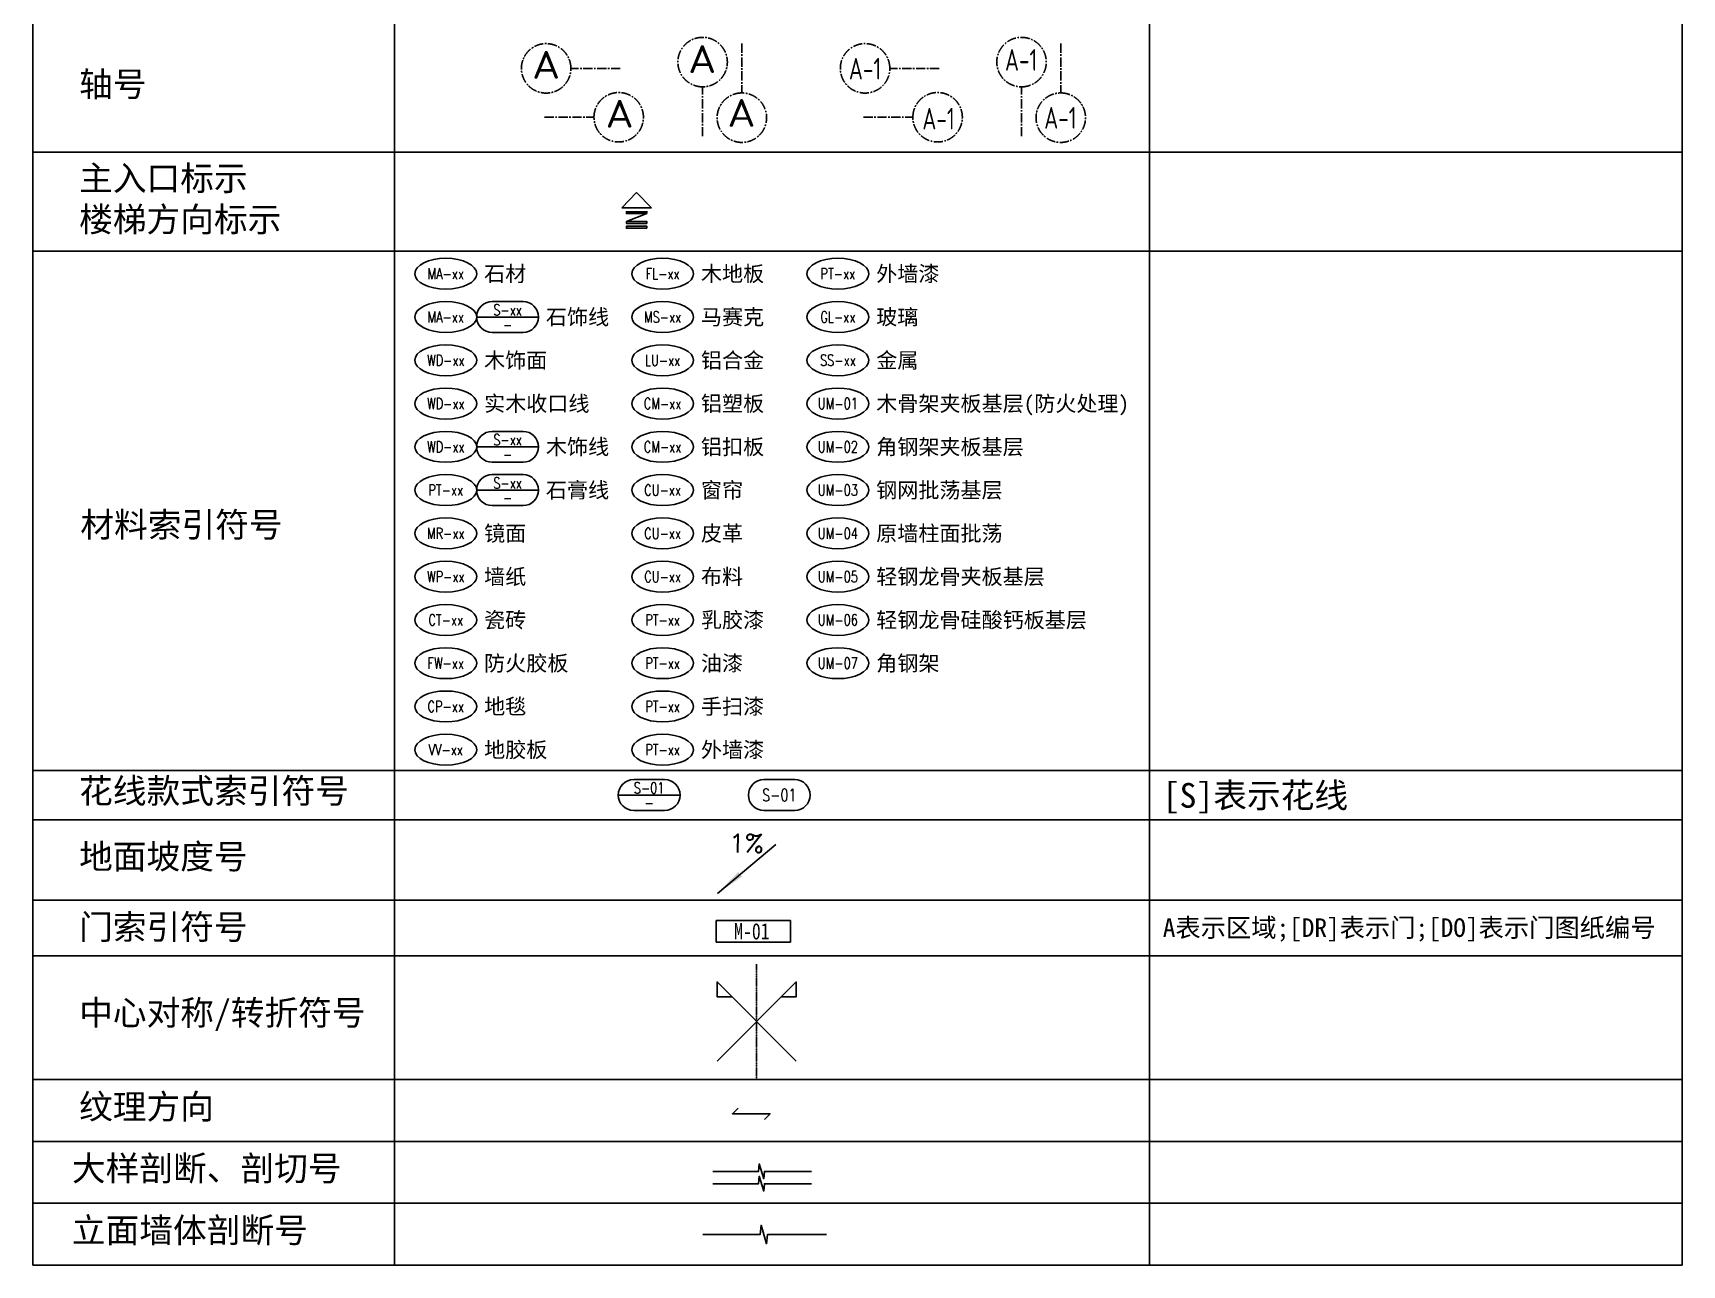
# Model space of a CAD drawing. Header units: millimetres. Extents: x -235126 to 312941, y -228449 to 114042.
# Drawn here: x -103226 to -83212, y 35428 to 50375 of the extents above; entities that cross this region are included whole.
import ezdxf
from ezdxf.enums import TextEntityAlignment as Align

# ---------------------------------------------------------------- set-up
doc = ezdxf.new("R2010")
doc.units = ezdxf.units.MM
doc.header["$LTSCALE"] = 800
doc.linetypes.add('CENTER2', pattern=[1.125, 0.75, -0.125, 0.125, -0.125])
doc.linetypes.add('PHANTOM2', pattern=[1.25, 0.625, -0.125, 0.125, -0.125, 0.125, -0.125])
doc.layers.add('AXIS', color=3, linetype='Continuous')
doc.layers.add('FC-地坪铺贴', color=8, linetype='Continuous')
doc.styles.add('HAN', font='romans', dxfattribs={"bigfont": 'hzdx.shx'})
doc.styles.add('HZDX', font='isocp3.shx', dxfattribs={"width": 0.8, "bigfont": 'hzdx.shx'})
doc.styles.add('ISO', font='ISOCP.shx', dxfattribs={"width": 0.75})
doc.styles.add('LINEDRAW', font='txt.shx', dxfattribs={"width": 0.7, "bigfont": '1.shx'})
doc.styles.add('TXT', font='txt.shx')
doc.styles.add('宋-ZY', font='')
doc.styles.add('繁线体', font='simhei.ttf')
doc.styles.add('黑体', font='simhei.ttf', dxfattribs={"width": 0.8})
doc.styles.get('宋-ZY').set_extended_font_data('SimSun')

# ---------------------------------------------------------------- blocks, each defined once
blk = doc.blocks.new('MH3.5')
at = {"color": 2}
blk.add_lwpolyline([(12, -1.75), (0, -1.75), (0, 1.75), (12, 1.75)], close=True, dxfattribs=at)
at = {"color": 4, "ltscale": 2, "style": 'HZDX', "width": 0.8}
blk.add_attdef('CH+2.400', text='', height=2.64, dxfattribs=at).set_placement((5.78, 0.01), align=Align.MIDDLE_CENTER)
blk = doc.blocks.new('MARK-IN')
for p, q in [((-120, -123), (0, 0)), ((0, 0), (120, -123)), ((-120, -123), (120, -123)), ((-83, -235), (83, -171))]:
    blk.add_line(p, q)
for points in [[(83, -171), (83, -156), (-83, -156), (-83, -171)], [(83, -250), (83, -235), (-83, -235), (-83, -250)], [(83, -289), (83, -273), (-83, -273), (-83, -289)]]:
    blk.add_lwpolyline(points, close=True)
blk = doc.blocks.new('A$C48007FC5')
at = {"color": 2}
blk.add_line((0, 0), (9.47, 7.93), dxfattribs=at)
blk.add_solid([(0, 0), (3.37, 3.45), (3.99, 2.71)], dxfattribs=at)
at = {"color": 7, "style": 'HAN'}
blk.add_text('1%', height=3, rotation=359.7652, dxfattribs=at).set_placement((1.87, 6.61))
blk = doc.blocks.new('MARK-S-2')
at = {"color": 0}
blk.add_lwpolyline([(7.5, 2.5), (2.5, 2.5, 1), (2.5, -2.5), (7.5, -2.5, 1)], format="xyb", close=True, dxfattribs=at)
at = {"color": 7, "style": 'LINEDRAW', "width": 0.75}
blk.add_attdef('S-01', text='', height=2, dxfattribs=at).set_placement((5, 0), align=Align.MIDDLE_CENTER)
blk = doc.blocks.new('MARK-S-1')
blk.add_line((0, 0), (10, 0))
at = {"color": 0}
blk.add_lwpolyline([(7.5, 2.5), (2.5, 2.5, 1), (2.5, -2.5), (7.5, -2.5, 1)], format="xyb", close=True, dxfattribs=at)
at = {"color": 7, "style": 'LINEDRAW', "width": 0.75}
for tag, p in [('S-01', (5, 1.15)), ('-', (5, -1.23))]:
    blk.add_attdef(tag, text='', height=1.8, dxfattribs=at).set_placement(p, align=Align.MIDDLE_CENTER)
blk = doc.blocks.new('MARK-ME-M1')
blk.add_ellipse((5, 0), major_axis=(5, 0), ratio=0.5)
at = {"color": 7, "style": '宋-ZY'}
blk.add_attdef('MA-XX', text='', height=1.88, dxfattribs=at).set_placement((5, 0), align=Align.MIDDLE_CENTER)
blk.add_attdef('材料', text='', height=2.5, dxfattribs=at).set_placement((11.2, 0), align=Align.MIDDLE_LEFT)
blk = doc.blocks.new('MARK-ME-M2')
blk.add_line((10, 0), (20, 0))
blk.add_lwpolyline([(17.5, 2.5), (12.5, 2.5, 1), (12.5, -2.5), (17.5, -2.5, 1)], format="xyb", close=True)
blk.add_ellipse((5, 0), major_axis=(5, 0), ratio=0.5)
at = {"color": 2, "style": 'TXT', "width": 0.75}
for tag, p in [('MA-XX', (5, 0)), ('S-01', (15, 1.15)), ('-', (15, -1.23))]:
    blk.add_attdef(tag, text='', height=1.8, dxfattribs=at).set_placement(p, align=Align.MIDDLE_CENTER)
at = {"color": 7, "style": '宋-ZY'}
blk.add_attdef('材料', text='', height=2.5, dxfattribs=at).set_placement((21.2, 0), align=Align.MIDDLE_LEFT)
blk = doc.blocks.new('ZHTHA1')
at = {"color": 8, "linetype": 'CENTER2', "ltscale": 0.0025}
blk.add_line((0, 0), (-8, 0), dxfattribs=at)
blk.add_ellipse((-12, 0), major_axis=(2.83, 2.83), ratio=1, start_param=5.497787, end_param=11.780972, dxfattribs=at)
at = {"color": 7, "style": 'ISO', "width": 1.25}
blk.add_attdef('A', text='', height=4.5, dxfattribs=at).set_placement((-12, -3.03), align=Align.BOTTOM_CENTER)

msp = doc.modelspace()

# ---------------------------------------------------------------- linework, layer by layer
for p, q in [((-103225.6, 62356), (-103225.6, 35428.4)), ((-98836.1, 62356), (-98836.1, 35428.4)), ((-89674.7, 62356), (-89674.7, 35428.4)), ((-83211.7, 62356), (-83211.7, 35428.4)), ((-103225.6, 48928.4), (-83211.7, 48928.4)), ((-103225.6, 48928.4), (-83211.7, 48928.4)), ((-103225.6, 47728.4), (-83211.7, 47728.4)), ((-103225.6, 47728.4), (-83211.7, 47728.4)), ((-103225.6, 41428.4), (-83211.7, 41428.4)), ((-103225.6, 41428.4), (-83211.7, 41428.4)), ((-103225.6, 41428.4), (-83211.7, 41428.4)), ((-103225.6, 40828.4), (-83211.7, 40828.4)), ((-103225.6, 40828.4), (-83211.7, 40828.4)), ((-103225.6, 40828.4), (-83211.7, 40828.4)), ((-103225.6, 39853.4), (-83211.7, 39853.4)), ((-103225.6, 39853.4), (-83211.7, 39853.4)), ((-103225.6, 39853.4), (-83211.7, 39853.4)), ((-103225.6, 39853.4), (-83211.7, 39853.4)), ((-103225.6, 39853.4), (-83211.7, 39853.4)), ((-103225.6, 39853.4), (-83211.7, 39853.4)), ((-103225.6, 39853.4), (-83211.7, 39853.4)), ((-103225.6, 39178.4), (-83211.7, 39178.4)), ((-103225.6, 37678.4), (-83211.7, 37678.4)), ((-103225.6, 37678.4), (-83211.7, 37678.4)), ((-103225.6, 37678.4), (-83211.7, 37678.4)), ((-103225.6, 36928.4), (-83211.7, 36928.4)), ((-103225.6, 36178.4), (-83211.7, 36178.4)), ((-103225.6, 35428.4), (-83211.7, 35428.4))]:
    msp.add_line(p, q)
at = {"color": 253, "linetype": 'PHANTOM2', "ltscale": 0.01}
msp.add_line((-94442.9, 39078.4), (-94442.9, 37681.3), dxfattribs=at)
msp.add_lwpolyline([(-94042, 48263.5, 0, 0, 0), (-93251.2, 48263.5, 90, 0, 0), (-92899, 48263.5, 0, 0, 0)], format="xyseb")
at = {"color": 2}
for points in [[(-94742.9, 38682.7), (-94922.9, 38682.7), (-94922.9, 38862.7), (-93962.9, 37902.7)], [(-94142.9, 38682.7), (-93962.9, 38682.7), (-93962.9, 38862.7), (-94922.9, 37902.7)]]:
    msp.add_lwpolyline(points, dxfattribs=at)
at = {"color": 7}
for points in [[(-93775.6, 36564.3), (-94347.8, 36564.3), (-94356.8, 36474.3), (-94410.8, 36654.3), (-94419.9, 36564.3), (-94976.2, 36564.3)], [(-93775.6, 36414.3), (-94347.8, 36414.3), (-94356.8, 36324.3), (-94410.8, 36504.3), (-94419.9, 36414.3), (-94976.2, 36414.3)], [(-93595.7, 35797.8), (-94311, 35797.8), (-94322.2, 35685.3), (-94389.7, 35910.3), (-94401.1, 35797.8), (-95096.5, 35797.8)]]:
    msp.add_lwpolyline(points, dxfattribs=at)
at = {"layer": 'FC-地坪铺贴', "color": 7}
msp.add_lwpolyline([(-94668.2, 37332.2), (-94737.4, 37263.6), (-94279.3, 37263.6), (-94348.6, 37195)], dxfattribs=at)

# ---------------------------------------------------------------- block references
for name, p, xscale, yscale, zscale in [('MARK-IN', (-95899.6, 48440), 1.5, 1.5, 1.5), ('A$C48007FC5', (-94919.4, 39936.8), 75, 75, 75)]:
    msp.add_blockref(name, p, dxfattribs=dict(xscale=xscale, yscale=yscale, zscale=zscale))
ref = msp.add_blockref('MARK-ME-M1', (-98590.5, 47454.6), dxfattribs=dict(xscale=75, yscale=75, zscale=75))
ref.add_attrib('材料', '石材', dxfattribs={"color": 7, "height": 187.5, "style": '宋-ZY'}).set_placement((-97750.5, 47454.6), align=Align.MIDDLE_LEFT)
ref.add_attrib('MA-XX', 'MA-xx', dxfattribs={"color": 2, "height": 135, "style": 'TXT', "width": 0.75}).set_placement((-98215.5, 47454.6), align=Align.MIDDLE_CENTER)
ref = msp.add_blockref('MARK-ME-M1', (-95958.7, 47454.6), dxfattribs=dict(xscale=75, yscale=75, zscale=75))
ref.add_attrib('材料', '木地板', dxfattribs={"color": 7, "height": 187.5, "style": '宋-ZY'}).set_placement((-95118.7, 47454.6), align=Align.MIDDLE_LEFT)
ref.add_attrib('MA-XX', 'FL-xx', dxfattribs={"color": 2, "height": 135, "style": 'TXT', "width": 0.75}).set_placement((-95583.7, 47454.6), align=Align.MIDDLE_CENTER)
ref = msp.add_blockref('MARK-ME-M1', (-93831.6, 47454.6), dxfattribs=dict(xscale=75, yscale=75, zscale=75))
ref.add_attrib('材料', '外墙漆', dxfattribs={"color": 7, "height": 187.5, "style": '宋-ZY'}).set_placement((-92991.6, 47454.6), align=Align.MIDDLE_LEFT)
ref.add_attrib('MA-XX', 'PT-xx', dxfattribs={"color": 2, "height": 135, "style": 'TXT', "width": 0.75}).set_placement((-93456.6, 47454.6), align=Align.MIDDLE_CENTER)
at = {"xscale": 75, "yscale": 75, "zscale": 75}
for p, values in [((-98590.5, 46929.6), {'MA-XX': 'MA-xx', '-': '-', 'S-01': 'S-xx', '材料': '石饰线'}), ((-98590.5, 45354.6), {'MA-XX': 'WD-xx', '-': '-', 'S-01': 'S-xx', '材料': '木饰线'}), ((-98590.5, 44829.6), {'MA-XX': 'PT-xx', '-': '-', 'S-01': 'S-xx', '材料': '石膏线'})]:
    msp.add_blockref('MARK-ME-M2', p, dxfattribs=at).add_auto_attribs(values)
ref = msp.add_blockref('MARK-ME-M1', (-95958.7, 46929.6), dxfattribs=dict(xscale=75, yscale=75, zscale=75))
ref.add_attrib('材料', '马赛克', dxfattribs={"color": 7, "height": 187.5, "style": '宋-ZY'}).set_placement((-95118.7, 46929.6), align=Align.MIDDLE_LEFT)
ref.add_attrib('MA-XX', 'MS-xx', dxfattribs={"color": 2, "height": 135, "style": 'TXT', "width": 0.75}).set_placement((-95583.7, 46929.6), align=Align.MIDDLE_CENTER)
ref = msp.add_blockref('MARK-ME-M1', (-93831.6, 46929.6), dxfattribs=dict(xscale=75, yscale=75, zscale=75))
ref.add_attrib('材料', '玻璃', dxfattribs={"color": 7, "height": 187.5, "style": '宋-ZY'}).set_placement((-92991.6, 46929.6), align=Align.MIDDLE_LEFT)
ref.add_attrib('MA-XX', 'GL-xx', dxfattribs={"color": 2, "height": 135, "style": 'TXT', "width": 0.75}).set_placement((-93456.6, 46929.6), align=Align.MIDDLE_CENTER)
ref = msp.add_blockref('MARK-ME-M1', (-98590.5, 46404.6), dxfattribs=dict(xscale=75, yscale=75, zscale=75))
ref.add_attrib('材料', '木饰面', dxfattribs={"color": 7, "height": 187.5, "style": '宋-ZY'}).set_placement((-97750.5, 46404.6), align=Align.MIDDLE_LEFT)
ref.add_attrib('MA-XX', 'WD-xx', dxfattribs={"color": 2, "height": 135, "style": 'TXT', "width": 0.75}).set_placement((-98215.5, 46404.6), align=Align.MIDDLE_CENTER)
ref = msp.add_blockref('MARK-ME-M1', (-95958.7, 46404.6), dxfattribs=dict(xscale=75, yscale=75, zscale=75))
ref.add_attrib('材料', '铝合金', dxfattribs={"color": 7, "height": 187.5, "style": '宋-ZY'}).set_placement((-95118.7, 46404.6), align=Align.MIDDLE_LEFT)
ref.add_attrib('MA-XX', 'LU-xx', dxfattribs={"color": 2, "height": 135, "style": 'TXT', "width": 0.75}).set_placement((-95583.7, 46404.6), align=Align.MIDDLE_CENTER)
ref = msp.add_blockref('MARK-ME-M1', (-93831.6, 46404.6), dxfattribs=dict(xscale=75, yscale=75, zscale=75))
ref.add_attrib('材料', '金属', dxfattribs={"color": 7, "height": 187.5, "style": '宋-ZY'}).set_placement((-92991.6, 46404.6), align=Align.MIDDLE_LEFT)
ref.add_attrib('MA-XX', 'SS-xx', dxfattribs={"color": 2, "height": 135, "style": 'TXT', "width": 0.75}).set_placement((-93456.6, 46404.6), align=Align.MIDDLE_CENTER)
ref = msp.add_blockref('MARK-ME-M1', (-98590.5, 45879.6), dxfattribs=dict(xscale=75, yscale=75, zscale=75))
ref.add_attrib('材料', '实木收口线', dxfattribs={"color": 7, "height": 187.5, "style": '宋-ZY'}).set_placement((-97750.5, 45879.6), align=Align.MIDDLE_LEFT)
ref.add_attrib('MA-XX', 'WD-xx', dxfattribs={"color": 2, "height": 135, "style": 'TXT', "width": 0.75}).set_placement((-98215.5, 45879.6), align=Align.MIDDLE_CENTER)
ref = msp.add_blockref('MARK-ME-M1', (-95958.7, 45879.6), dxfattribs=dict(xscale=75, yscale=75, zscale=75))
ref.add_attrib('材料', '铝塑板', dxfattribs={"color": 7, "height": 187.5, "style": '宋-ZY'}).set_placement((-95118.7, 45879.6), align=Align.MIDDLE_LEFT)
ref.add_attrib('MA-XX', 'CM-xx', dxfattribs={"color": 2, "height": 135, "style": 'TXT', "width": 0.75}).set_placement((-95583.7, 45879.6), align=Align.MIDDLE_CENTER)
ref = msp.add_blockref('MARK-ME-M1', (-93831.6, 45879.6), dxfattribs=dict(xscale=75, yscale=75, zscale=75))
ref.add_attrib('材料', '木骨架夹板基层(防火处理)', dxfattribs={"color": 7, "height": 187.5, "style": '宋-ZY'}).set_placement((-92991.6, 45879.6), align=Align.MIDDLE_LEFT)
ref.add_attrib('MA-XX', 'UM-01', dxfattribs={"color": 2, "height": 135, "style": 'TXT', "width": 0.75}).set_placement((-93456.6, 45879.6), align=Align.MIDDLE_CENTER)
ref = msp.add_blockref('MARK-ME-M1', (-95958.7, 45354.6), dxfattribs=dict(xscale=75, yscale=75, zscale=75))
ref.add_attrib('材料', '铝扣板', dxfattribs={"color": 7, "height": 187.5, "style": '宋-ZY'}).set_placement((-95118.7, 45354.6), align=Align.MIDDLE_LEFT)
ref.add_attrib('MA-XX', 'CM-xx', dxfattribs={"color": 2, "height": 135, "style": 'TXT', "width": 0.75}).set_placement((-95583.7, 45354.6), align=Align.MIDDLE_CENTER)
ref = msp.add_blockref('MARK-ME-M1', (-93831.6, 45354.6), dxfattribs=dict(xscale=75, yscale=75, zscale=75))
ref.add_attrib('材料', '角钢架夹板基层', dxfattribs={"color": 7, "height": 187.5, "style": '宋-ZY'}).set_placement((-92991.6, 45354.6), align=Align.MIDDLE_LEFT)
ref.add_attrib('MA-XX', 'UM-02', dxfattribs={"color": 2, "height": 135, "style": 'TXT', "width": 0.75}).set_placement((-93456.6, 45354.6), align=Align.MIDDLE_CENTER)
ref = msp.add_blockref('MARK-ME-M1', (-95958.7, 44829.6), dxfattribs=dict(xscale=75, yscale=75, zscale=75))
ref.add_attrib('材料', '窗帘', dxfattribs={"color": 7, "height": 187.5, "style": '宋-ZY'}).set_placement((-95118.7, 44829.6), align=Align.MIDDLE_LEFT)
ref.add_attrib('MA-XX', 'CU-xx', dxfattribs={"color": 2, "height": 135, "style": 'TXT', "width": 0.75}).set_placement((-95583.7, 44829.6), align=Align.MIDDLE_CENTER)
ref = msp.add_blockref('MARK-ME-M1', (-93831.6, 44829.6), dxfattribs=dict(xscale=75, yscale=75, zscale=75))
ref.add_attrib('材料', '钢网批荡基层', dxfattribs={"color": 7, "height": 187.5, "style": '宋-ZY'}).set_placement((-92991.6, 44829.6), align=Align.MIDDLE_LEFT)
ref.add_attrib('MA-XX', 'UM-03', dxfattribs={"color": 2, "height": 135, "style": 'TXT', "width": 0.75}).set_placement((-93456.6, 44829.6), align=Align.MIDDLE_CENTER)
ref = msp.add_blockref('MARK-ME-M1', (-98590.5, 44304.6), dxfattribs=dict(xscale=75, yscale=75, zscale=75))
ref.add_attrib('材料', '镜面', dxfattribs={"color": 7, "height": 187.5, "style": '宋-ZY'}).set_placement((-97750.5, 44304.6), align=Align.MIDDLE_LEFT)
ref.add_attrib('MA-XX', 'MR-xx', dxfattribs={"color": 2, "height": 135, "style": 'TXT', "width": 0.75}).set_placement((-98215.5, 44304.6), align=Align.MIDDLE_CENTER)
ref = msp.add_blockref('MARK-ME-M1', (-95958.7, 44304.6), dxfattribs=dict(xscale=75, yscale=75, zscale=75))
ref.add_attrib('材料', '皮革', dxfattribs={"color": 7, "height": 187.5, "style": '宋-ZY'}).set_placement((-95118.7, 44304.6), align=Align.MIDDLE_LEFT)
ref.add_attrib('MA-XX', 'CU-xx', dxfattribs={"color": 2, "height": 135, "style": 'TXT', "width": 0.75}).set_placement((-95583.7, 44304.6), align=Align.MIDDLE_CENTER)
ref = msp.add_blockref('MARK-ME-M1', (-93831.6, 44304.6), dxfattribs=dict(xscale=75, yscale=75, zscale=75))
ref.add_attrib('材料', '原墙柱面批荡', dxfattribs={"color": 7, "height": 187.5, "style": '宋-ZY'}).set_placement((-92991.6, 44304.6), align=Align.MIDDLE_LEFT)
ref.add_attrib('MA-XX', 'UM-04', dxfattribs={"color": 2, "height": 135, "style": 'TXT', "width": 0.75}).set_placement((-93456.6, 44304.6), align=Align.MIDDLE_CENTER)
ref = msp.add_blockref('MARK-ME-M1', (-98590.5, 43779.6), dxfattribs=dict(xscale=75, yscale=75, zscale=75))
ref.add_attrib('材料', '墙纸', dxfattribs={"color": 7, "height": 187.5, "style": '宋-ZY'}).set_placement((-97750.5, 43779.6), align=Align.MIDDLE_LEFT)
ref.add_attrib('MA-XX', 'WP-xx', dxfattribs={"color": 2, "height": 135, "style": 'TXT', "width": 0.75}).set_placement((-98215.5, 43779.6), align=Align.MIDDLE_CENTER)
ref = msp.add_blockref('MARK-ME-M1', (-95958.4, 43779.6), dxfattribs=dict(xscale=75, yscale=75, zscale=75))
ref.add_attrib('材料', '布料', dxfattribs={"color": 7, "height": 187.5, "style": '宋-ZY'}).set_placement((-95118.4, 43779.6), align=Align.MIDDLE_LEFT)
ref.add_attrib('MA-XX', 'CU-xx', dxfattribs={"color": 2, "height": 135, "style": 'TXT', "width": 0.75}).set_placement((-95583.4, 43779.6), align=Align.MIDDLE_CENTER)
ref = msp.add_blockref('MARK-ME-M1', (-93831.6, 43779.6), dxfattribs=dict(xscale=75, yscale=75, zscale=75))
ref.add_attrib('材料', '轻钢龙骨夹板基层', dxfattribs={"color": 7, "height": 187.5, "style": '宋-ZY'}).set_placement((-92991.6, 43779.6), align=Align.MIDDLE_LEFT)
ref.add_attrib('MA-XX', 'UM-05', dxfattribs={"color": 2, "height": 135, "style": 'TXT', "width": 0.75}).set_placement((-93456.6, 43779.6), align=Align.MIDDLE_CENTER)
ref = msp.add_blockref('MARK-ME-M1', (-98590.5, 43254.6), dxfattribs=dict(xscale=75, yscale=75, zscale=75))
ref.add_attrib('材料', '瓷砖', dxfattribs={"color": 7, "height": 187.5, "style": '宋-ZY'}).set_placement((-97750.5, 43254.6), align=Align.MIDDLE_LEFT)
ref.add_attrib('MA-XX', 'CT-xx', dxfattribs={"color": 2, "height": 135, "style": 'TXT', "width": 0.75}).set_placement((-98215.5, 43254.6), align=Align.MIDDLE_CENTER)
ref = msp.add_blockref('MARK-ME-M1', (-95958.7, 43254.6), dxfattribs=dict(xscale=75, yscale=75, zscale=75))
ref.add_attrib('材料', '乳胶漆', dxfattribs={"color": 7, "height": 187.5, "style": '宋-ZY'}).set_placement((-95118.7, 43254.6), align=Align.MIDDLE_LEFT)
ref.add_attrib('MA-XX', 'PT-xx', dxfattribs={"color": 2, "height": 135, "style": 'TXT', "width": 0.75}).set_placement((-95583.7, 43254.6), align=Align.MIDDLE_CENTER)
ref = msp.add_blockref('MARK-ME-M1', (-93831.6, 43254.6), dxfattribs=dict(xscale=75, yscale=75, zscale=75))
ref.add_attrib('材料', '轻钢龙骨硅酸钙板基层', dxfattribs={"color": 7, "height": 187.5, "style": '宋-ZY'}).set_placement((-92991.6, 43254.6), align=Align.MIDDLE_LEFT)
ref.add_attrib('MA-XX', 'UM-06', dxfattribs={"color": 2, "height": 135, "style": 'TXT', "width": 0.75}).set_placement((-93456.6, 43254.6), align=Align.MIDDLE_CENTER)
ref = msp.add_blockref('MARK-ME-M1', (-98590.5, 42729.6), dxfattribs=dict(xscale=75, yscale=75, zscale=75))
ref.add_attrib('材料', '防火胶板', dxfattribs={"color": 7, "height": 187.5, "style": '宋-ZY'}).set_placement((-97750.5, 42729.6), align=Align.MIDDLE_LEFT)
ref.add_attrib('MA-XX', 'FW-xx', dxfattribs={"color": 2, "height": 135, "style": 'TXT', "width": 0.75}).set_placement((-98215.5, 42729.6), align=Align.MIDDLE_CENTER)
ref = msp.add_blockref('MARK-ME-M1', (-95958.7, 42729.6), dxfattribs=dict(xscale=75, yscale=75, zscale=75))
ref.add_attrib('材料', '油漆', dxfattribs={"color": 7, "height": 187.5, "style": '宋-ZY'}).set_placement((-95118.7, 42729.6), align=Align.MIDDLE_LEFT)
ref.add_attrib('MA-XX', 'PT-xx', dxfattribs={"color": 2, "height": 135, "style": 'TXT', "width": 0.75}).set_placement((-95583.7, 42729.6), align=Align.MIDDLE_CENTER)
ref = msp.add_blockref('MARK-ME-M1', (-93831.6, 42729.6), dxfattribs=dict(xscale=75, yscale=75, zscale=75))
ref.add_attrib('材料', '角钢架', dxfattribs={"color": 7, "height": 187.5, "style": '宋-ZY'}).set_placement((-92991.6, 42729.6), align=Align.MIDDLE_LEFT)
ref.add_attrib('MA-XX', 'UM-07', dxfattribs={"color": 2, "height": 135, "style": 'TXT', "width": 0.75}).set_placement((-93456.6, 42729.6), align=Align.MIDDLE_CENTER)
ref = msp.add_blockref('MARK-ME-M1', (-98590.5, 42204.6), dxfattribs=dict(xscale=75, yscale=75, zscale=75))
ref.add_attrib('材料', '地毯', dxfattribs={"color": 7, "height": 187.5, "style": '宋-ZY'}).set_placement((-97750.5, 42204.6), align=Align.MIDDLE_LEFT)
ref.add_attrib('MA-XX', 'CP-xx', dxfattribs={"color": 2, "height": 135, "style": 'TXT', "width": 0.75}).set_placement((-98215.5, 42204.6), align=Align.MIDDLE_CENTER)
ref = msp.add_blockref('MARK-ME-M1', (-95958.7, 42204.6), dxfattribs=dict(xscale=75, yscale=75, zscale=75))
ref.add_attrib('材料', '手扫漆', dxfattribs={"color": 7, "height": 187.5, "style": '宋-ZY'}).set_placement((-95118.7, 42204.6), align=Align.MIDDLE_LEFT)
ref.add_attrib('MA-XX', 'PT-xx', dxfattribs={"color": 2, "height": 135, "style": 'TXT', "width": 0.75}).set_placement((-95583.7, 42204.6), align=Align.MIDDLE_CENTER)
ref = msp.add_blockref('MARK-ME-M1', (-98590.5, 41679.6), dxfattribs=dict(xscale=75, yscale=75, zscale=75))
ref.add_attrib('材料', '地胶板', dxfattribs={"color": 7, "height": 187.5, "style": '宋-ZY'}).set_placement((-97750.5, 41679.6), align=Align.MIDDLE_LEFT)
ref.add_attrib('MA-XX', 'VV-xx', dxfattribs={"color": 2, "height": 135, "style": 'TXT', "width": 0.75}).set_placement((-98215.5, 41679.6), align=Align.MIDDLE_CENTER)
ref = msp.add_blockref('MARK-ME-M1', (-95958.7, 41679.6), dxfattribs=dict(xscale=75, yscale=75, zscale=75))
ref.add_attrib('材料', '外墙漆', dxfattribs={"color": 7, "height": 187.5, "style": '宋-ZY'}).set_placement((-95118.7, 41679.6), align=Align.MIDDLE_LEFT)
ref.add_attrib('MA-XX', 'PT-xx', dxfattribs={"color": 2, "height": 135, "style": 'TXT', "width": 0.75}).set_placement((-95583.7, 41679.6), align=Align.MIDDLE_CENTER)
ref = msp.add_blockref('MARK-S-1', (-96122.5, 41130), dxfattribs=dict(xscale=75, yscale=75, zscale=75))
ref.add_attrib('-', '-', dxfattribs={"color": 2, "height": 135, "style": 'LINEDRAW', "width": 0.75}).set_placement((-95747.5, 41037.8), align=Align.MIDDLE_CENTER)
ref.add_attrib('S-01', 'S-01', dxfattribs={"color": 2, "height": 135, "style": 'TXT', "width": 0.75}).set_placement((-95747.5, 41216), align=Align.MIDDLE_CENTER)
ref = msp.add_blockref('MARK-S-2', (-94543.1, 41130), dxfattribs=dict(xscale=75, yscale=75, zscale=75))
ref.add_attrib('S-01', 'S-01', dxfattribs={"color": 2, "height": 150, "style": 'TXT', "width": 0.75}).set_placement((-94168.1, 41130), align=Align.MIDDLE_CENTER)
ref = msp.add_blockref('MH3.5', (-94933.6, 39476.7), dxfattribs=dict(xscale=75, yscale=75, zscale=75))
ref.add_attrib('CH+2.400', 'M-01', dxfattribs={"ltscale": 2, "height": 198, "style": '黑体', "width": 0.8}).set_placement((-94500.5, 39477.1), align=Align.MIDDLE_CENTER)
at = {"layer": 'AXIS'}
ref = msp.add_blockref('ZHTHA1', (-96097.4, 49946.3), dxfattribs=dict(at, xscale=75, yscale=75, zscale=75))
ref.add_attrib('A', 'A', dxfattribs={"layer": '0', "color": 2, "height": 337.5, "style": 'ISO', "width": 1.25}).set_placement((-96997.4, 49719.3), align=Align.BOTTOM_CENTER)
ref = msp.add_blockref('ZHTHA1', (-95098.5, 49122.3), dxfattribs=dict(at, xscale=75, yscale=75, zscale=75, rotation=269.9999999993746))
ref.add_attrib('A', 'A', dxfattribs={"layer": '0', "color": 2, "height": 337.5, "style": 'ISO', "width": 1.25}).set_placement((-95103, 49788.8), align=Align.BOTTOM_CENTER)
ref = msp.add_blockref('ZHTHA1', (-94622.1, 50247.8), dxfattribs=dict(at, xscale=-75, yscale=75, zscale=75, rotation=270.0000000009894))
ref.add_attrib('A', 'A', dxfattribs={"layer": '0', "color": 2, "height": 337.5, "style": 'ISO', "width": 1.25}).set_placement((-94626.7, 49135.7), align=Align.BOTTOM_CENTER)
ref = msp.add_blockref('ZHTHA1', (-92226.8, 49946.3), dxfattribs=dict(at, xscale=75, yscale=75, zscale=75))
ref.add_attrib('A', 'A-1', dxfattribs={"layer": '0', "color": 2, "height": 262.5, "style": 'ISO', "width": 0.8}).set_placement((-93126.8, 49732.6), align=Align.BOTTOM_CENTER)
ref = msp.add_blockref('ZHTHA1', (-91227.9, 49122.3), dxfattribs=dict(at, xscale=75, yscale=75, zscale=75, rotation=269.9999999993746))
ref.add_attrib('A', 'A-1', dxfattribs={"layer": '0', "color": 2, "height": 262.5, "style": 'ISO', "width": 0.8}).set_placement((-91232.4, 49838.8), align=Align.BOTTOM_CENTER)
ref = msp.add_blockref('ZHTHA1', (-90751.6, 50247.8), dxfattribs=dict(at, xscale=-75, yscale=75, zscale=75, rotation=270.0000000009894))
ref.add_attrib('A', 'A-1', dxfattribs={"layer": '0', "color": 2, "height": 262.5, "style": 'ISO', "width": 0.8}).set_placement((-90756.1, 49135.7), align=Align.BOTTOM_CENTER)
ref = msp.add_blockref('ZHTHA1', (-97016.8, 49353), dxfattribs=dict(at, xscale=-75, yscale=75, zscale=75))
ref.add_attrib('A', 'A', dxfattribs={"layer": '0', "color": 2, "height": 337.5, "rotation": 0, "style": 'ISO', "width": 1.25}).set_placement((-96105.9, 49126), align=Align.BOTTOM_CENTER)
ref = msp.add_blockref('ZHTHA1', (-93146.3, 49353), dxfattribs=dict(at, xscale=-75, yscale=75, zscale=75))
ref.add_attrib('A', 'A-1', dxfattribs={"layer": '0', "color": 2, "height": 262.5, "style": 'ISO', "width": 0.8}).set_placement((-92235.3, 49126), align=Align.BOTTOM_CENTER)

# ---------------------------------------------------------------- texts
at = {"attachment_point": 4, "style": '繁线体'}
for s, insert, char_height in [('轴号', (-102666, 49738.6), 300), ('主入口标示\\P楼梯方向标示', (-102666, 48346.9), 300), ('材料索引符号', (-102650.9, 44393.5), 300), ('花线款式索引符号', (-102666, 41164.7), 300), ('[S]表示花线', (-89513.3, 41091), 300), ('地面坡度号', (-102666, 40367.7), 300), ('门索引符号', (-102666, 39513.5), 300), ('A表示区域;[DR]表示门;[DO]表示门图纸编号', (-89513.3, 39492.1), 225), ('中心对称/转折符号', (-102666, 38452.3), 300), ('纹理方向', (-102666, 37333.2), 300), ('大样剖断、剖切号', (-102753.3, 36583.2), 300), ('立面墙体剖断号', (-102753.3, 35833.2), 300)]:
    msp.add_mtext(s, dxfattribs=dict(at, insert=insert, char_height=char_height))

doc.saveas('drawing.dxf')
